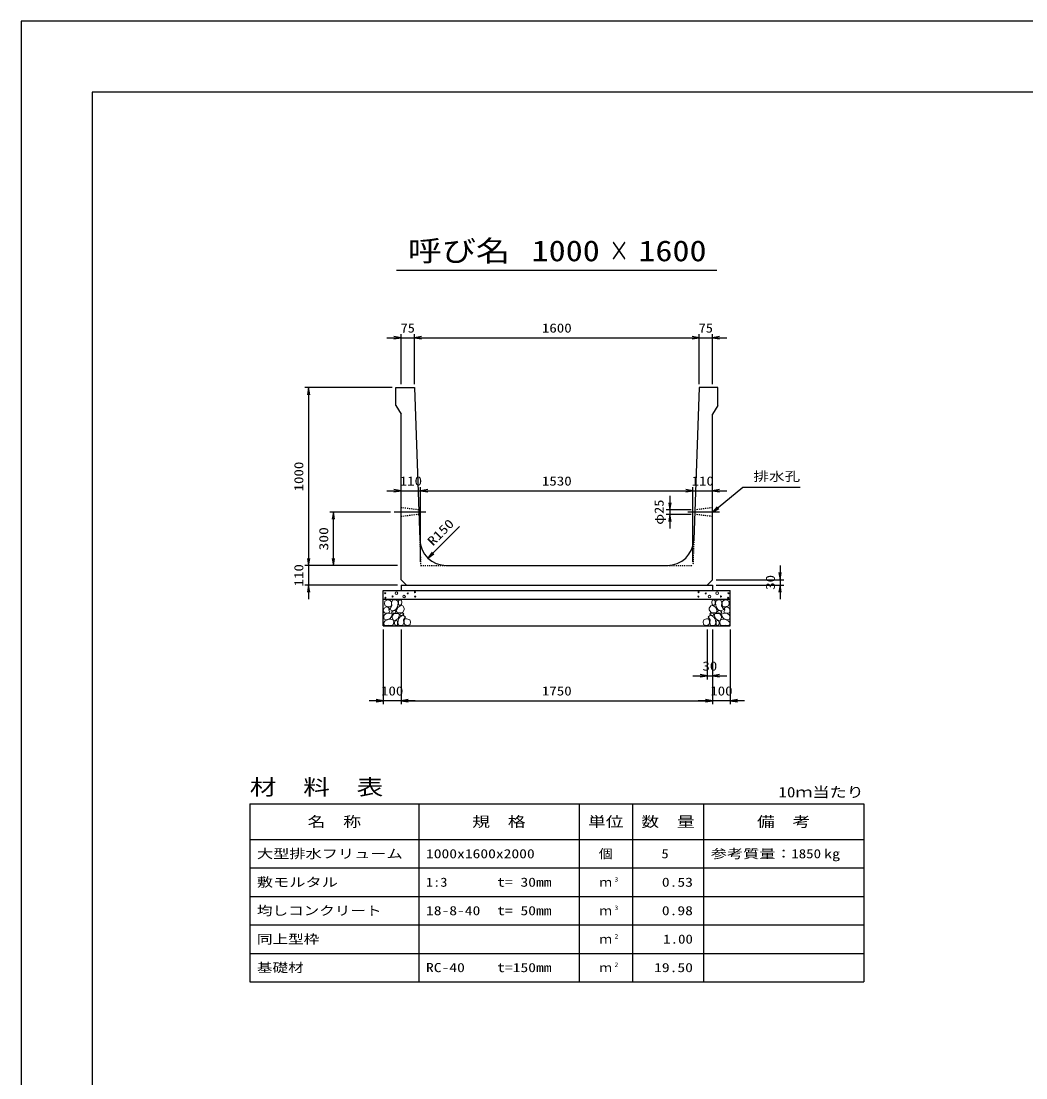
# Model space of a CAD drawing. Units: millimetres at full size. Extents: x 0 to 16820, y 0 to 11880.
# Drawn here: x 0 to 5646, y 5940 to 11880 of the extents above; entities that cross this region are included whole.
import ezdxf
from ezdxf.enums import TextEntityAlignment as Align

# ---------------------------------------------------------------- set-up
doc = ezdxf.new("R2010")
doc.units = ezdxf.units.MM
doc.linetypes.add('CHAIN', pattern=[18.5, 12, -1.5, 3.5, -1.5])
doc.linetypes.add('DASHED_SPACED', pattern=[12, 6, -6])
for name, color, linetype, lineweight in [('0_2', 7, 'Continuous', 25), ('D-BMK', 2, 'CHAIN', 25), ('D-DCR-HCHn', 4, 'Continuous', 9), ('D-MTR-FRAM', 7, 'Continuous', 25), ('D-MTR-LINE', 7, 'Continuous', 25), ('D-STR-DIM', 7, 'Continuous', 25), ('D-STR-STRn', 1, 'Continuous', 25), ('D-TTL', 2, 'Continuous', 25), ('D-TTL-TXT', 7, 'Continuous', 25)]:
    doc.layers.add(name, color=color, linetype=linetype, lineweight=lineweight)
doc.layers.add('D-MTR', color=7, linetype='Continuous')
doc.layers.add('D-MTR-TXT', color=7, linetype='Continuous')
doc.styles.add('ＭＳ ゴシック', font='')
doc.styles.get('ＭＳ ゴシック').set_extended_font_data('MS Gothic')

# ---------------------------------------------------------------- blocks, each defined once
blk = doc.blocks.new('open_arrow')
at = {"color": 0, "linetype": 'Continuous', "lineweight": -2}
blk.add_lwpolyline([(7.5, 1.25), (0, 0), (7.5, -1.25)], dxfattribs=at)

msp = doc.modelspace()

# ---------------------------------------------------------------- linework, layer by layer
at = {"layer": '0_2'}
msp.add_lwpolyline([(3885, 9120), (4055, 9260), (4095, 9260), (4377.944, 9260)], dxfattribs=at)
at = {"layer": 'D-BMK'}
for p, q in [((2274.5, 9120), (2095, 9120)), ((3925, 9120), (3745.5, 9120))]:
    msp.add_line(p, q, dxfattribs=at)
at = {"layer": 'D-DCR-HCHn'}
for points in [[(2073.399, 8623.696), (2057.796, 8627.163), (2043.928, 8620.228), (2042.194, 8604.626), (2045.661, 8592.491), (2062.997, 8587.29), (2075.132, 8587.29), (2080.333, 8595.958), (2080.333, 8615.028)], [(2087.267, 8625.429), (2082.067, 8609.827), (2083.8, 8592.491), (2071.665, 8573.421), (2087.267, 8564.753), (2104.603, 8573.421), (2115.005, 8587.29), (2118.472, 8609.827), (2115.005, 8621.962), (2104.603, 8627.163)], [(2120.206, 8621.962), (2120.206, 8601.159), (2128.874, 8595.958), (2137.542, 8601.159), (2139.275, 8613.294), (2137.542, 8623.696), (2125.407, 8627.163)], [(3899.794, 8621.962), (3899.794, 8601.159), (3891.126, 8595.958), (3882.458, 8601.159), (3880.725, 8613.294), (3882.458, 8623.696), (3894.593, 8627.163)], [(3932.733, 8625.429), (3937.933, 8609.827), (3936.2, 8592.491), (3948.335, 8573.421), (3932.733, 8564.753), (3915.397, 8573.421), (3904.995, 8587.29), (3901.528, 8609.827), (3904.995, 8621.962), (3915.397, 8627.163)], [(3946.601, 8623.696), (3962.204, 8627.163), (3976.072, 8620.228), (3977.806, 8604.626), (3974.339, 8592.491), (3957.003, 8587.29), (3944.868, 8587.29), (3939.667, 8595.958), (3939.667, 8615.028)], [(2040.46, 8580.356), (2035.26, 8564.753), (2042.194, 8554.352), (2059.53, 8552.618), (2071.366, 8557.699), (2066.464, 8569.954), (2069.932, 8576.889), (2062.997, 8583.823), (2052.596, 8587.29)], [(2090.735, 8564.753), (2082.067, 8557.819), (2085.534, 8552.618), (2097.669, 8552.618), (2102.87, 8554.352), (2106.337, 8561.286), (2101.136, 8566.487)], [(2116.739, 8583.823), (2108.071, 8563.02), (2115.005, 8554.352), (2135.808, 8554.352), (2144.476, 8557.819), (2153.144, 8569.954), (2153.144, 8580.356), (2144.476, 8594.224), (2134.074, 8595.958)], [(3903.261, 8583.823), (3911.929, 8563.02), (3904.995, 8554.352), (3884.192, 8554.352), (3875.524, 8557.819), (3866.856, 8569.954), (3866.856, 8580.356), (3875.524, 8594.224), (3885.926, 8595.958)], [(3929.265, 8564.753), (3937.933, 8557.819), (3934.466, 8552.618), (3922.331, 8552.618), (3917.13, 8554.352), (3913.663, 8561.286), (3918.864, 8566.487)], [(3979.54, 8580.356), (3984.74, 8564.753), (3977.806, 8554.352), (3960.47, 8552.618), (3948.634, 8557.699), (3953.536, 8569.954), (3950.068, 8576.889), (3957.003, 8583.823), (3967.404, 8587.29)], [(2073.366, 8522.757), (2086.208, 8542.019), (2084.603, 8546.834), (2066.946, 8551.65), (2050.894, 8550.045), (2039.658, 8540.414), (2038.052, 8529.177), (2039.658, 8517.941), (2052.499, 8514.731)], [(2079.787, 8482.627), (2091.023, 8487.443), (2094.234, 8503.494), (2087.813, 8514.731), (2076.577, 8517.941), (2062.13, 8516.336), (2046.078, 8509.915), (2038.052, 8500.284), (2038.052, 8489.048), (2042.868, 8482.627), (2062.13, 8484.232)], [(2118.311, 8522.757), (2126.337, 8542.019), (2119.916, 8550.045), (2100.654, 8550.045), (2092.628, 8546.834), (2084.603, 8535.598), (2084.603, 8525.967), (2092.628, 8513.125), (2102.259, 8511.52)], [(2115.101, 8487.443), (2115.101, 8506.705), (2107.075, 8511.52), (2099.049, 8506.705), (2097.444, 8495.469), (2099.049, 8485.837), (2110.285, 8482.627)], [(2145.599, 8484.232), (2150.415, 8498.679), (2148.81, 8514.731), (2160.046, 8532.388), (2145.599, 8540.414), (2129.548, 8532.388), (2119.916, 8519.546), (2116.706, 8498.679), (2119.916, 8487.443), (2129.548, 8482.627)], [(2142.389, 8540.414), (2150.415, 8546.834), (2147.204, 8551.65), (2135.968, 8551.65), (2131.153, 8550.045), (2127.942, 8543.624), (2132.758, 8538.808)], [(2158.441, 8485.837), (2172.887, 8482.627), (2185.729, 8489.048), (2187.334, 8503.494), (2184.124, 8514.731), (2168.072, 8519.546), (2156.836, 8519.546), (2152.02, 8511.52), (2152.02, 8493.863)], [(3861.559, 8485.837), (3847.113, 8482.627), (3834.271, 8489.048), (3832.666, 8503.494), (3835.876, 8514.731), (3851.928, 8519.546), (3863.164, 8519.546), (3867.98, 8511.52), (3867.98, 8493.863)], [(3874.401, 8484.232), (3869.585, 8498.679), (3871.19, 8514.731), (3859.954, 8532.388), (3874.401, 8540.414), (3890.452, 8532.388), (3900.084, 8519.546), (3903.294, 8498.679), (3900.084, 8487.443), (3890.452, 8482.627)], [(3877.611, 8540.414), (3869.585, 8546.834), (3872.796, 8551.65), (3884.032, 8551.65), (3888.847, 8550.045), (3892.058, 8543.624), (3887.242, 8538.808)], [(3901.689, 8522.757), (3893.663, 8542.019), (3900.084, 8550.045), (3919.346, 8550.045), (3927.372, 8546.834), (3935.397, 8535.598), (3935.397, 8525.967), (3927.372, 8513.125), (3917.741, 8511.52)], [(3904.899, 8487.443), (3904.899, 8506.705), (3912.925, 8511.52), (3920.951, 8506.705), (3922.556, 8495.469), (3920.951, 8485.837), (3909.715, 8482.627)], [(3940.213, 8482.627), (3928.977, 8487.443), (3925.766, 8503.494), (3932.187, 8514.731), (3943.423, 8517.941), (3957.87, 8516.336), (3973.922, 8509.915), (3981.948, 8500.284), (3981.948, 8489.048), (3977.132, 8482.627), (3957.87, 8484.232)], [(3946.634, 8522.757), (3933.792, 8542.019), (3935.397, 8546.834), (3953.054, 8551.65), (3969.106, 8550.045), (3980.342, 8540.414), (3981.948, 8529.177), (3980.342, 8517.941), (3967.501, 8514.731)]]:
    msp.add_lwpolyline(points, close=True, dxfattribs=at)
for centre, radius in [((2213.131, 8670.006), 3), ((3806.869, 8670.006), 3), ((2045.727, 8663.955), 3), ((2046.869, 8638.91), 3), ((2087.292, 8645.752), 3), ((2108.336, 8663.955), 7.5), ((2151.664, 8644.961), 7.5), ((2172.708, 8663.164), 3), ((2214.273, 8644.961), 3), ((3805.727, 8644.961), 3), ((3847.292, 8663.164), 3), ((3868.336, 8644.961), 7.5), ((3911.664, 8663.955), 7.5), ((3932.708, 8645.752), 3), ((3973.131, 8638.91), 3), ((3974.273, 8663.955), 3)]:
    msp.add_circle(centre, radius, dxfattribs=at)
at = {"layer": 'D-MTR-FRAM'}
for p, q in [((1285, 7480), (4735, 7480)), ((1285, 7480), (1285, 6480)), ((4735, 7480), (4735, 6480)), ((1285, 6480), (4735, 6480))]:
    msp.add_line(p, q, dxfattribs=at)
at = {"layer": 'D-MTR-LINE'}
for p, q in [((2235, 7480), (2235, 6480)), ((3135, 7480), (3135, 6480)), ((3435, 7480), (3435, 6480)), ((3835, 7480), (3835, 6480)), ((1285, 7280), (4735, 7280)), ((1285, 7120), (4735, 7120)), ((1285, 6960), (4735, 6960)), ((1285, 6800), (4735, 6800)), ((1285, 6640), (4735, 6640))]:
    msp.add_line(p, q, dxfattribs=at)
at = {"layer": 'D-STR-DIM'}
for p, q in [((2055, 10100), (2290, 10100)), ((2135, 9840), (2135, 10120)), ((2210, 9840), (2210, 10120)), ((2210, 9840), (2210, 10120)), ((2210, 10100), (3810, 10100)), ((3730, 10100), (3965, 10100)), ((3810, 9840), (3810, 10120)), ((3810, 9840), (3810, 10120)), ((3885, 9840), (3885, 10120)), ((2085, 9820), (1595, 9820)), ((1615, 9820), (1615, 8820)), ((2055, 9240), (2325, 9240)), ((2245, 8840), (2245, 9260)), ((2245, 8840), (2245, 9260)), ((2245, 9240), (3775, 9240)), ((3645.5, 9212.5), (3645.5, 9027.5)), ((3695, 9240), (3965, 9240)), ((3775, 8840), (3775, 9260)), ((3775, 8840), (3775, 9260)), ((2075, 9120), (1735, 9120)), ((1755, 8820), (1755, 9120)), ((3765.938, 9132.5), (3625.5, 9132.5)), ((3765.062, 9107.5), (3625.5, 9107.5)), ((2285.647, 8862.095), (2462.424, 9038.872)), ((1615, 8900), (1615, 8630)), ((2115, 8820), (1595, 8820)), ((2115, 8820), (1595, 8820)), ((2115, 8820), (1735, 8820)), ((4265, 8820), (4265, 8630)), ((3905, 8740), (4285, 8740)), ((2115, 8710), (1595, 8710)), ((3905, 8710), (4285, 8710)), ((2035, 8460), (2035, 8040)), ((2135, 8460), (2135, 8040)), ((2135, 8460), (2135, 8040)), ((3855, 8460), (3855, 8180)), ((3885, 8460), (3885, 8040)), ((3885, 8460), (3885, 8040)), ((3885, 8460), (3885, 8180)), ((3985, 8460), (3985, 8040)), ((3775, 8200), (3965, 8200)), ((2215, 8060), (1955, 8060)), ((2135, 8060), (3885, 8060)), ((4065, 8060), (3805, 8060))]:
    msp.add_line(p, q, dxfattribs=at)
at = {"layer": 'D-STR-STRn'}
for p, q in [((2105, 9820), (2210, 9820)), ((2105, 9720), (2105, 9820)), ((2210, 9820), (2239.934, 8964.753)), ((3810, 9820), (3780.066, 8964.753)), ((3915, 9820), (3810, 9820)), ((3915, 9720), (3915, 9820)), ((2105, 9720), (2135, 9670)), ((3915, 9720), (3885, 9670)), ((2135, 8740), (2135, 9670)), ((3885, 8740), (3885, 9670)), ((2389.842, 8820), (3630.158, 8820)), ((2135, 8740), (2165, 8710)), ((3885, 8740), (3855, 8710)), ((2035, 8480), (2035, 8680)), ((2035, 8680), (3985, 8680)), ((2135, 8710), (3885, 8710)), ((2135, 8710), (2135, 8680)), ((3885, 8710), (3885, 8680)), ((3985, 8480), (3985, 8680)), ((2035, 8630), (3985, 8630)), ((2035, 8480), (3985, 8480))]:
    msp.add_line(p, q, dxfattribs=at)
at = {"layer": 'D-STR-STRn', "color": 2, "linetype": 'DASHED_SPACED'}
for p, q in [((2234.062, 9132.5), (2135, 9145)), ((2234.938, 9107.5), (2135, 9095)), ((3885, 9095), (3785.062, 9107.5)), ((3885, 9145), (3785.938, 9132.5)), ((2239.934, 8964.753), (2245, 8820)), ((3780.066, 8964.753), (3775, 8820)), ((2245, 8820), (2389.842, 8820)), ((3630.158, 8820), (3775, 8820))]:
    msp.add_line(p, q, dxfattribs=at)
at = {"layer": 'D-STR-STRn'}
for centre, start, end in [((2389.842, 8970), 182.00453, 270), ((3630.158, 8970), 270, 357.99547)]:
    msp.add_arc(centre, 150, start, end, dxfattribs=at)
at = {"layer": 'D-TTL'}
for points in [[(0, 0), (16820, 0), (16820, 11880), (0, 11880)], [(400, 400), (16420, 400), (16420, 11480), (400, 11480)]]:
    msp.add_lwpolyline(points, close=True, dxfattribs=at)
at = {"layer": 'D-TTL-TXT'}
msp.add_line((2110, 10480), (3910, 10480), dxfattribs=at)

# ---------------------------------------------------------------- block references
at = {"layer": '0_2', "xscale": 5.33, "yscale": 5.33, "rotation": 39.5}
msp.add_blockref('open_arrow', (3885, 9120), dxfattribs=at)
at = {"layer": 'D-STR-DIM', "xscale": 5.33, "yscale": 5.33}
for p, rotation in [((2135, 10100), 180), ((3810, 10100), 180), ((3810, 10100), 180), ((1615, 9820), 270), ((2135, 9240), 180), ((3775, 9240), 180), ((3775, 9240), 180), ((3645.5, 9132.5), 90), ((1755, 9120), 270), ((3645.5, 9107.5), 270), ((1615, 8820), 90), ((1615, 8820), 90), ((1755, 8820), 90), ((2285.647, 8862.095), 45), ((4265, 8740), 90), ((1615, 8710), 270), ((4265, 8710), 270), ((3855, 8200), 180), ((2035, 8060), 180), ((3885, 8060), 180), ((3885, 8060), 180)]:
    msp.add_blockref('open_arrow', p, dxfattribs=dict(at, rotation=rotation))
for p in [(2210, 10100), (2210, 10100), (3885, 10100), (2245, 9240), (2245, 9240), (3885, 9240), (3885, 8200), (2135, 8060), (2135, 8060), (3985, 8060)]:
    msp.add_blockref('open_arrow', p, dxfattribs=at)

# ---------------------------------------------------------------- texts
at = {"layer": '0_2', "style": 'ＭＳ ゴシック', "width": 1.25}
msp.add_text('排水孔', height=51.32, dxfattribs=at).set_placement((4115, 9280), align=Align.BOTTOM_LEFT)
at = {"layer": 'D-MTR', "style": 'ＭＳ ゴシック', "width": 1.25}
msp.add_text('材\u3000料\u3000表', height=87.98, dxfattribs=at).set_placement((1285, 7504), align=Align.BOTTOM_LEFT)
at = {"layer": 'D-MTR', "style": 'ＭＳ ゴシック', "width": 1.2}
msp.add_text('10ｍ当たり', height=58.65, dxfattribs=at).set_placement((4735, 7499.333), align=Align.BOTTOM_RIGHT)
at = {"layer": 'D-MTR-TXT', "style": 'ＭＳ ゴシック'}
for s, height, width, p in [('名\u3000称', 58.65, 1.25, (1760, 7380)), ('規\u3000格', 58.65, 1.25, (2685, 7380)), ('単位', 58.65, 1.25, (3285, 7380)), ('数\u3000量', 58.65, 1.25, (3635, 7380)), ('備\u3000考', 58.65, 1.25, (4285, 7380)), ('個', 51.32, 1.1, (3285, 7200))]:
    msp.add_text(s, height=height, dxfattribs=dict(at, width=width)).set_placement(p, align=Align.MIDDLE_CENTER)
for s, width, p in [('大型排水フリューム', 1.3, (1325, 7200)), ('1000x1600x2000', 1.25, (2275, 7200)), ('参考質量：    kg', 1.3, (3875, 7200)), ('敷モルタル', 1.3, (1325, 7040)), ('1:3', 1.15, (2275, 7040)), ('t= 30mm', 1.25, (2675, 7040)), ('均しコンクリート', 1.25, (1325, 6880)), ('18-8-40', 1.25, (2275, 6880)), ('t= 50mm', 1.25, (2675, 6880)), ('同上型枠', 1.25, (1325, 6720)), ('基礎材', 1.25, (1325, 6560)), ('RC-40', 1.25, (2275, 6560)), ('t=150mm', 1.25, (2675, 6560))]:
    msp.add_text(s, height=51.32, dxfattribs=dict(at, width=width)).set_placement(p, align=Align.MIDDLE_LEFT)
for s, width, p in [('5', 1.15, (3638.553, 7200)), ('1850', 1.2, (4495, 7200)), ('0.53', 1.25, (3775, 7040)), ('0.98', 1.25, (3775, 6880)), ('1.00', 1.2, (3775, 6720)), ('19.50', 1.25, (3775, 6560))]:
    msp.add_text(s, height=51.32, dxfattribs=dict(at, width=width)).set_placement(p, align=Align.MIDDLE_RIGHT)
for p in [(3285, 7040), (3285, 6880), (3285, 6720), (3285, 6560)]:
    msp.add_text('ｍ', height=51.32, dxfattribs=at).set_placement(p, align=Align.MIDDLE_CENTER)
at = {"layer": 'D-MTR-TXT', "style": 'ＭＳ ゴシック', "width": 1.15}
for s, p in [('3', (3335, 7035.333)), ('3', (3335, 6875.333)), ('2', (3335, 6715.333)), ('2', (3335, 6555.333))]:
    msp.add_text(s, height=25.66, dxfattribs=at).set_placement(p, align=Align.BOTTOM_LEFT)
at = {"layer": 'D-STR-DIM', "style": 'ＭＳ ゴシック'}
for s, width, p in [('75', 1.15, (2172.5, 10155)), ('1600', 1.2, (3010, 10155)), ('75', 1.15, (3847.5, 10155)), ('110', 1.2, (2190, 9295)), ('1530', 1.2, (3010, 9295)), ('110', 1.2, (3830, 9295)), ('30', 1.2, (3870, 8255)), ('100', 1.2, (2085, 8115)), ('1750', 1.2, (3010, 8115)), ('100', 1.2, (3935, 8115))]:
    msp.add_text(s, height=51.32, dxfattribs=dict(at, width=width)).set_placement(p, align=Align.MIDDLE_CENTER)
for s, width, p in [('1000', 1.2, (1560, 9320)), ('φ25', 1.15, (3584.815, 9120)), ('300', 1.25, (1700, 8970)), ('110', 1.2, (1560, 8765)), ('30', 1.2, (4210, 8725))]:
    msp.add_text(s, height=51.32, rotation=90, dxfattribs=dict(at, width=width)).set_placement(p, align=Align.MIDDLE_CENTER)
at = {"layer": 'D-STR-DIM', "style": 'ＭＳ ゴシック', "width": 1.25}
msp.add_text('R150', height=51.32, rotation=45, dxfattribs=at).set_placement((2324.587, 8916.12), align=Align.BOTTOM_LEFT)
at = {"layer": 'D-TTL-TXT', "style": 'ＭＳ ゴシック'}
for s, width, p in [('呼び名', 1.2, (2460, 10495)), ('1000', 1.2, (3060, 10495)), ('×', 0.7, (3360, 10495)), ('1600', 1.2, (3660, 10495))]:
    msp.add_text(s, height=117.3, dxfattribs=dict(at, width=width)).set_placement(p, align=Align.BOTTOM_CENTER)

doc.saveas('drawing.dxf')
